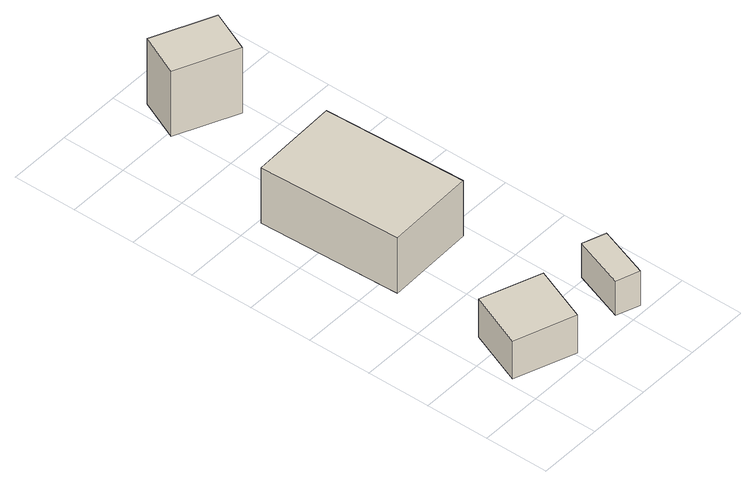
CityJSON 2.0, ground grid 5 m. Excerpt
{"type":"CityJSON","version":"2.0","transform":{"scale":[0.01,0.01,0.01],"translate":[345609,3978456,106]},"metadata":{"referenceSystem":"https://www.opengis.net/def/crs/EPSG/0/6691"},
"CityObjects":{
"building1":{"type":"Building","attributes":{"measuredHeight":3.9},"geometry":[{"type":"Solid","lod":"1","boundaries":[[[[0,1,2,3]],[[2,4,5,3]],[[1,6,4,2]],[[0,7,6,1]],[[3,5,7,0]],[[4,6,7,5]]]]}]},
"building2":{"type":"Building","attributes":{"measuredHeight":6.5},"geometry":[{"type":"Solid","lod":"1","boundaries":[[[[8,9,10,11]],[[10,12,13,11]],[[9,14,12,10]],[[8,15,14,9]],[[11,13,15,8]],[[12,14,15,13]]]]}]},
"building3":{"type":"Building","attributes":{"measuredHeight":3},"geometry":[{"type":"Solid","lod":"1","boundaries":[[[[16,17,18,19]],[[18,20,21,19]],[[17,22,20,18]],[[16,23,22,17]],[[19,21,23,16]],[[20,22,23,21]]]]}]},
"building4":{"type":"Building","attributes":{"measuredHeight":5.7},"geometry":[{"type":"Solid","lod":"1","boundaries":[[[[24,25,26,27]],[[26,28,29,27]],[[25,30,28,26]],[[24,31,30,25]],[[27,29,31,24]],[[28,30,31,29]]]]}]}
},
"vertices":[
[7,204,117],[183,639,117],[649,473,117],[474,38,117],[649,473,450],[474,38,450],[183,639,450],[7,204,450],
[190,1331,96],[149,2456,96],[853,2482,96],[895,1356,96],[853,2482,583],[895,1356,583],[149,2456,583],[190,1331,583],
[1252,435,103],[1107,28,103],[927,92,103],[1072,498,103],[927,92,403],[1072,498,403],[1107,28,403],[1252,435,403],
[1075,3583,62],[930,3259,62],[456,3471,62],[601,3795,62],[456,3471,635],[601,3795,635],[930,3259,635],[1075,3583,635]
]}
